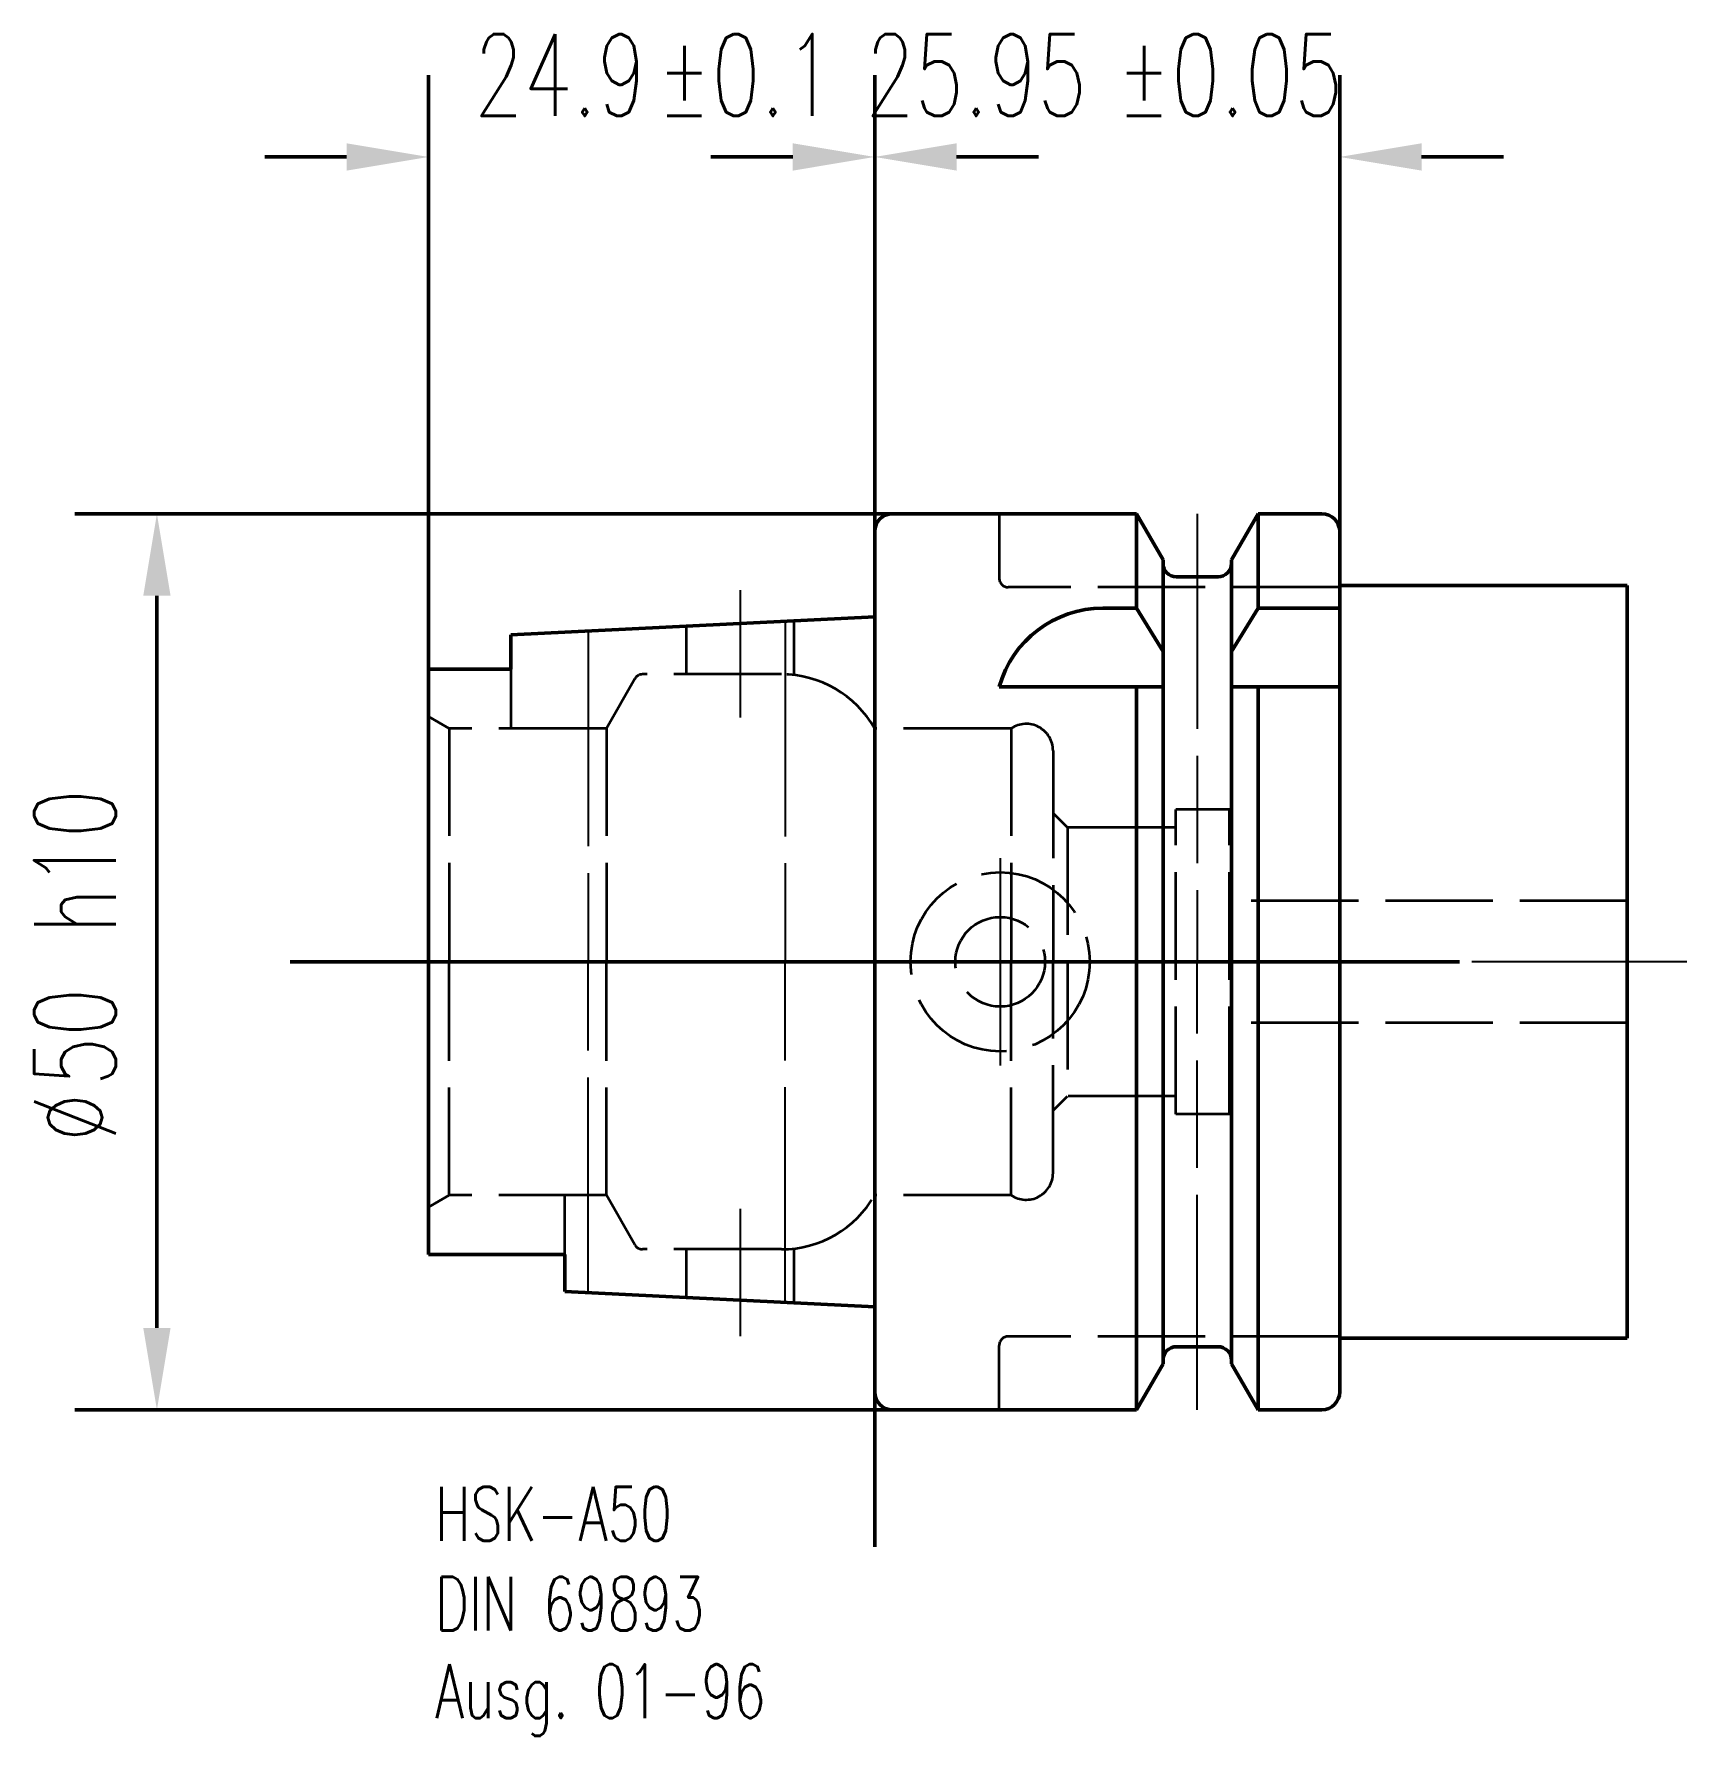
# Model space of a CAD drawing. Header units: millimetres. Extents: x 1249.9 to 1342.2, y 284.2 to 379.2.
import ezdxf
from ezdxf.enums import TextEntityAlignment as Align

# ---------------------------------------------------------------- set-up
doc = ezdxf.new("R2010")
doc.units = ezdxf.units.MM
doc.header["$LTSCALE"] = 2
doc.linetypes.add('DASH', pattern=[3.75, 3, -0.75])
doc.linetypes.add('LONGDASH_DASH', pattern=[10.5, 6, -0.75, 3, -0.75])
for name, color, linetype, lineweight in [('1', 4, 'Continuous', 50), ('2', 7, 'Continuous', 25), ('4', 2, 'LONGDASH_DASH', 25), ('6', 5, 'Continuous', 35), ('SK2', 7, 'Continuous', 25), ('SK3', 1, 'DASH', 35), ('SK4', 2, 'LONGDASH_DASH', 25)]:
    doc.layers.add(name, color=color, linetype=linetype, lineweight=lineweight)
doc.styles.add('SIMPLEX', font='simplex.shx', dxfattribs={"width": 0.8})
doc.dimstyles.new('WALTER_1', dxfattribs={"dimtxt": 3.5, "dimasz": 4.5, "dimexe": 1.5, "dimexo": 0, "dimgap": 1.2, "dimtad": 1, "dimdec": 3, "dimdsep": 46, "dimtxsty": 'SIMPLEX', "dimcen": 2.5, "dimazin": 2, "dimtfac": 1, "dimtdec": 3, "dimtmove": 0, "dimatfit": 0, "dimfxl": 1.25, "dimtolj": 1, "dimarcsym": 0})

# ---------------------------------------------------------------- blocks, each defined once
blk = doc.blocks.new('*D2')
at = {"color": 0, "linetype": 'ByBlock', "transparency": 16777216}
for p, q in [((1, 25), (-44.632, 25)), ((-40.06, 20.428), (-40.06, -20.428)), ((1, -25), (-44.632, -25))]:
    blk.add_line(p, q, dxfattribs=at)
for points in [[(-40.822, 20.428), (-39.298, 20.428), (-40.06, 25)], [(-40.822, -20.428), (-39.298, -20.428), (-40.06, -25)]]:
    blk.add_solid(points, dxfattribs=at)
at = {"layer": 'Defpoints', "color": 0, "linetype": 'ByBlock', "transparency": 16777216}
for p in [(1, 25), (-40.06, -25), (1, -25)]:
    blk.add_point(p, dxfattribs=at)
at = {"color": 0, "linetype": 'ByBlock', "transparency": 16777216, "style": 'SIMPLEX', "width": 0.7}
for s, p in [(' h10', (-44.632, 4.496)), ('50', (-44.632, -4.191)), ('%%c', (-44.632, -8.687))]:
    blk.add_text(s, height=4.572, rotation=90, dxfattribs=at).set_placement(p, align=Align.MIDDLE_CENTER)
blk = doc.blocks.new('*D0')
at = {"color": 0, "linetype": 'ByBlock', "transparency": 16777216}
for p, q in [((-24.9, 16.331), (-24.9, 49.478)), ((0, 24), (0, 49.478)), ((-29.472, 44.906), (-34.044, 44.906)), ((4.572, 44.906), (9.144, 44.906))]:
    blk.add_line(p, q, dxfattribs=at)
for points in [[(-29.472, 45.668), (-29.472, 44.144), (-24.9, 44.906)], [(4.572, 45.668), (4.572, 44.144), (0, 44.906)]]:
    blk.add_solid(points, dxfattribs=at)
at = {"layer": 'Defpoints', "color": 0, "linetype": 'ByBlock', "transparency": 16777216}
for p in [(-24.9, 44.906), (0, 24), (-24.9, 16.331)]:
    blk.add_point(p, dxfattribs=at)
at = {"color": 0, "linetype": 'ByBlock', "transparency": 16777216, "style": 'SIMPLEX', "width": 0.7}
for s, p in [('24.9', (-17.555, 49.478)), ('%%p0.1', (-7.192, 49.478))]:
    blk.add_text(s, height=4.572, dxfattribs=at).set_placement(p, align=Align.MIDDLE_CENTER)
blk = doc.blocks.new('*D1')
at = {"color": 0, "linetype": 'ByBlock', "transparency": 16777216}
for p, q in [((0, 24), (0, 49.478)), ((25.95, 24), (25.95, 49.478)), ((-4.572, 44.906), (-9.144, 44.906)), ((30.522, 44.906), (35.094, 44.906))]:
    blk.add_line(p, q, dxfattribs=at)
for points in [[(-4.572, 45.668), (-4.572, 44.144), (0, 44.906)], [(30.522, 45.668), (30.522, 44.144), (25.95, 44.906)]]:
    blk.add_solid(points, dxfattribs=at)
at = {"layer": 'Defpoints', "color": 0, "linetype": 'ByBlock', "transparency": 16777216}
for p in [(25.95, 44.906), (0, 24), (25.95, 24)]:
    blk.add_point(p, dxfattribs=at)
at = {"color": 0, "linetype": 'ByBlock', "transparency": 16777216, "style": 'SIMPLEX', "width": 0.7}
for s, p in [('25.95', (5.66, 49.478)), ('%%p0.05', (19.833, 49.478))]:
    blk.add_text(s, height=4.572, dxfattribs=at).set_placement(p, align=Align.MIDDLE_CENTER)
blk = doc.blocks.new('CENTER')
at = {"layer": '1', "color": 1}
for p, q in [((0, 32.631), (0, -32.631)), ((32.631, 0), (-32.631, 0))]:
    blk.add_line(p, q, dxfattribs=at)
blk = doc.blocks.new('99759')
at = {"layer": '1'}
for p, q in [((14.6081, 25), (1, 25)), ((16.09, 22.4332), (14.6081, 25)), ((14.6081, 25), (14.6081, 19.7327)), ((19.91, 22.4332), (21.3919, 25)), ((24.95, 25), (21.3919, 25)), ((21.3919, 25), (21.3919, 19.7327)), ((0, 24), (0, 0)), ((25.95, 24), (25.95, 0)), ((16.09, 22.4332), (16.09, 0)), ((19.91, 22.4332), (19.91, 0)), ((19.16, 21.475), (16.84, 21.475)), ((42, 21), (25.95, 21)), ((42, -21), (42, 21)), ((-20.3, 18.235), (0, 19.25)), ((14.6081, 19.7327), (12.7279, 19.7327)), ((14.6081, 19.7327), (16.09, 17.3175)), ((21.3919, 19.7327), (19.91, 17.3175)), ((25.95, 19.7327), (21.3919, 19.7327)), ((-20.3, 18.235), (-20.3, 16.3314)), ((-24.9, 16.3314), (-24.9, 0)), ((-20.3, 16.3314), (-24.9, 16.3314)), ((16.09, 15.35), (6.95, 15.35)), ((14.6081, 15.35), (14.6081, 0)), ((25.95, 15.35), (19.91, 15.35)), ((21.3919, 15.35), (21.3919, 0)), ((-24.9, -16.3314), (-24.9, 0)), ((0, -24), (0, 0)), ((14.6081, -25), (14.6081, 0)), ((16.09, -22.4332), (16.09, 0)), ((19.91, -22.4332), (19.91, 0)), ((21.3919, -25), (21.3919, 0)), ((25.95, -24), (25.95, 0)), ((-17.3, -16.3314), (-24.9, -16.3314)), ((-17.3, -18.385), (-17.3, -16.3314)), ((-17.3, -18.385), (0, -19.25)), ((19.16, -21.475), (16.84, -21.475)), ((42, -21), (25.95, -21)), ((16.09, -22.4332), (14.6081, -25)), ((19.91, -22.4332), (21.3919, -25)), ((14.6081, -25), (1, -25)), ((24.95, -25), (21.3919, -25))]:
    blk.add_line(p, q, dxfattribs=at)
for centre, radius, start, end in [((1, 24), 1, 90, 180), ((24.95, 24), 1, 0, 90), ((16.84, 22.225), 0.75, 180, 270), ((19.16, 22.225), 0.75, 270, 0), ((12.7279, 13.7327), 6, 90, 164.362019), ((16.84, -22.225), 0.75, 90, 180), ((19.16, -22.225), 0.75, 0, 90), ((1, -24), 1, 180, 270), ((24.95, -24), 1, 270, 0)]:
    blk.add_arc(centre, radius, start, end, dxfattribs=at)
at = {"layer": '4'}
for p, q in [((18, 25), (18, 0)), ((45.3299, 0), (-24.9, 0)), ((18, -25), (18, 0))]:
    blk.add_line(p, q, dxfattribs=at)
at = {"layer": 'SK3'}
for p, q in [((6.95, 25), (6.95, 21.4)), ((25.95, 20.9), (7.45, 20.9)), ((-4.5, 16.0144), (-4.5, 19.025)), ((-10.5, 16.04), (-10.5, 18.725)), ((-20.3, 16.3314), (-20.3, 13.021)), ((-13.3938, 15.7881), (-14.9753, 13.021)), ((-5.2071, 16.04), (-12.9597, 16.04)), ((-24.9, 13.685), (-23.75, 13.021)), ((-23.75, 13.021), (-23.75, 0)), ((-14.9753, 13.021), (-23.75, 13.021)), ((-14.9753, 13.021), (-14.9753, 0)), ((0, 13.021), (0, 0)), ((7.6148, 13.021), (0, 13.021)), ((7.6148, 13.021), (7.6148, 0)), ((9.95, 11.775), (9.95, 0)), ((9.95, 8.3), (10.75, 7.5)), ((16.8, -8.5), (16.8, 8.5)), ((19.8, 8.5), (16.8, 8.5)), ((19.8, -8.5), (19.8, 8.5)), ((10.75, 7.5), (10.75, -7.5)), ((16.8, 7.5), (10.75, 7.5)), ((42, 3.4), (19.8, 3.4)), ((-23.75, -13.021), (-23.75, 0)), ((-14.9753, -13.021), (-14.9753, 0)), ((0, -13.021), (0, 0)), ((9.95, -11.775), (9.95, 0)), ((7.6148, -13.021), (7.6148, 0)), ((42, -3.4), (19.8, -3.4)), ((9.95, -8.3), (10.75, -7.5)), ((16.8, -7.5), (10.75, -7.5)), ((19.8, -8.5), (16.8, -8.5)), ((-24.9, -13.685), (-23.75, -13.021)), ((-14.9753, -13.021), (-23.75, -13.021)), ((-17.3, -16.3314), (-17.3, -13.021)), ((-13.3938, -15.7881), (-14.9753, -13.021)), ((7.6148, -13.021), (0, -13.021)), ((-5.2071, -16.04), (-12.9597, -16.04)), ((-10.5, -18.725), (-10.5, -16.04)), ((-4.5, -19.025), (-4.5, -16.0144)), ((6.95, -25), (6.95, -21.4)), ((25.95, -20.9), (7.45, -20.9))]:
    blk.add_line(p, q, dxfattribs=at)
for radius in [5, 2.5]:
    blk.add_circle((7, 0), radius, dxfattribs=at)
for centre, radius, start, end in [((7.45, 21.4), 0.5, 180, 270), ((-12.9597, 15.54), 0.5, 90, 150.25), ((-5.2071, 10.04), 6, 29.790715, 90), ((8.45, 11.775), 1.5, 360, 123.832718), ((8.45, -11.775), 1.5, 236.167282, 0), ((-5.2071, -10.04), 6, 270, 330.209285), ((-12.9597, -15.54), 0.5, 209.75, 270), ((7.45, -21.4), 0.5, 90, 180)]:
    blk.add_arc(centre, radius, start, end, dxfattribs=at)
at = {"layer": 'SK4'}
for p, q in [((18, 25), (18, 0)), ((-7.5, 13.6346), (-7.5, 20.7303)), ((-5, 19), (-5, 0)), ((-16, 18.45), (-16, 0)), ((7, 5.7821), (7, -5.7821)), ((45.3299, 0), (-27.959, 0)), ((-16, -18.45), (-16, 0)), ((-5, -19), (-5, 0)), ((18, -25), (18, 0)), ((-7.5, -20.8854), (-7.5, -13.7897))]:
    blk.add_line(p, q, dxfattribs=at)
at = {"layer": '6', "style": 'SIMPLEX', "width": 0.7}
for s, p in [('HSK-A50', (-24.5361, -32.2975)), ('DIN 69893', (-24.5361, -37.3164)), ('Ausg. 01-96', (-24.5361, -42.192))]:
    blk.add_text(s, height=3, dxfattribs=at).set_placement(p)
at = {"layer": '2'}
dim = blk.add_linear_dim(base=(25.95, 44.9063), p1=(0, 24), p2=(25.95, 24), text='<>%%p0.05', dimstyle='WALTER_1', dxfattribs=at)
dim.commit()
dim.dimension.update_dxf_attribs({"geometry": '*D1', "text_midpoint": (12.975, 49.4783)})
dim = blk.add_linear_dim(base=(-40.0601, -25), p1=(1, 25), p2=(1, -25), angle=90, text='%%c<> h10', dimstyle='WALTER_1', dxfattribs=at)
dim.commit()
dim.dimension.update_dxf_attribs({"geometry": '*D2', "text_midpoint": (-44.6321, 0)})
at = {"layer": 'SK2'}
dim = blk.add_linear_dim(base=(-24.9, 44.9063), p1=(0, 24), p2=(-24.9, 16.3314), text='<>%%p0.1', dimstyle='WALTER_1', dxfattribs=at)
dim.commit()
dim.dimension.update_dxf_attribs({"geometry": '*D0', "text_midpoint": (-12.45, 49.4783)})

msp = doc.modelspace()

# ---------------------------------------------------------------- block references
at = {"layer": '1'}
for name in ['99759', 'CENTER']:
    msp.add_blockref(name, (1296.824, 327.389), dxfattribs=at)

doc.saveas('drawing.dxf')
